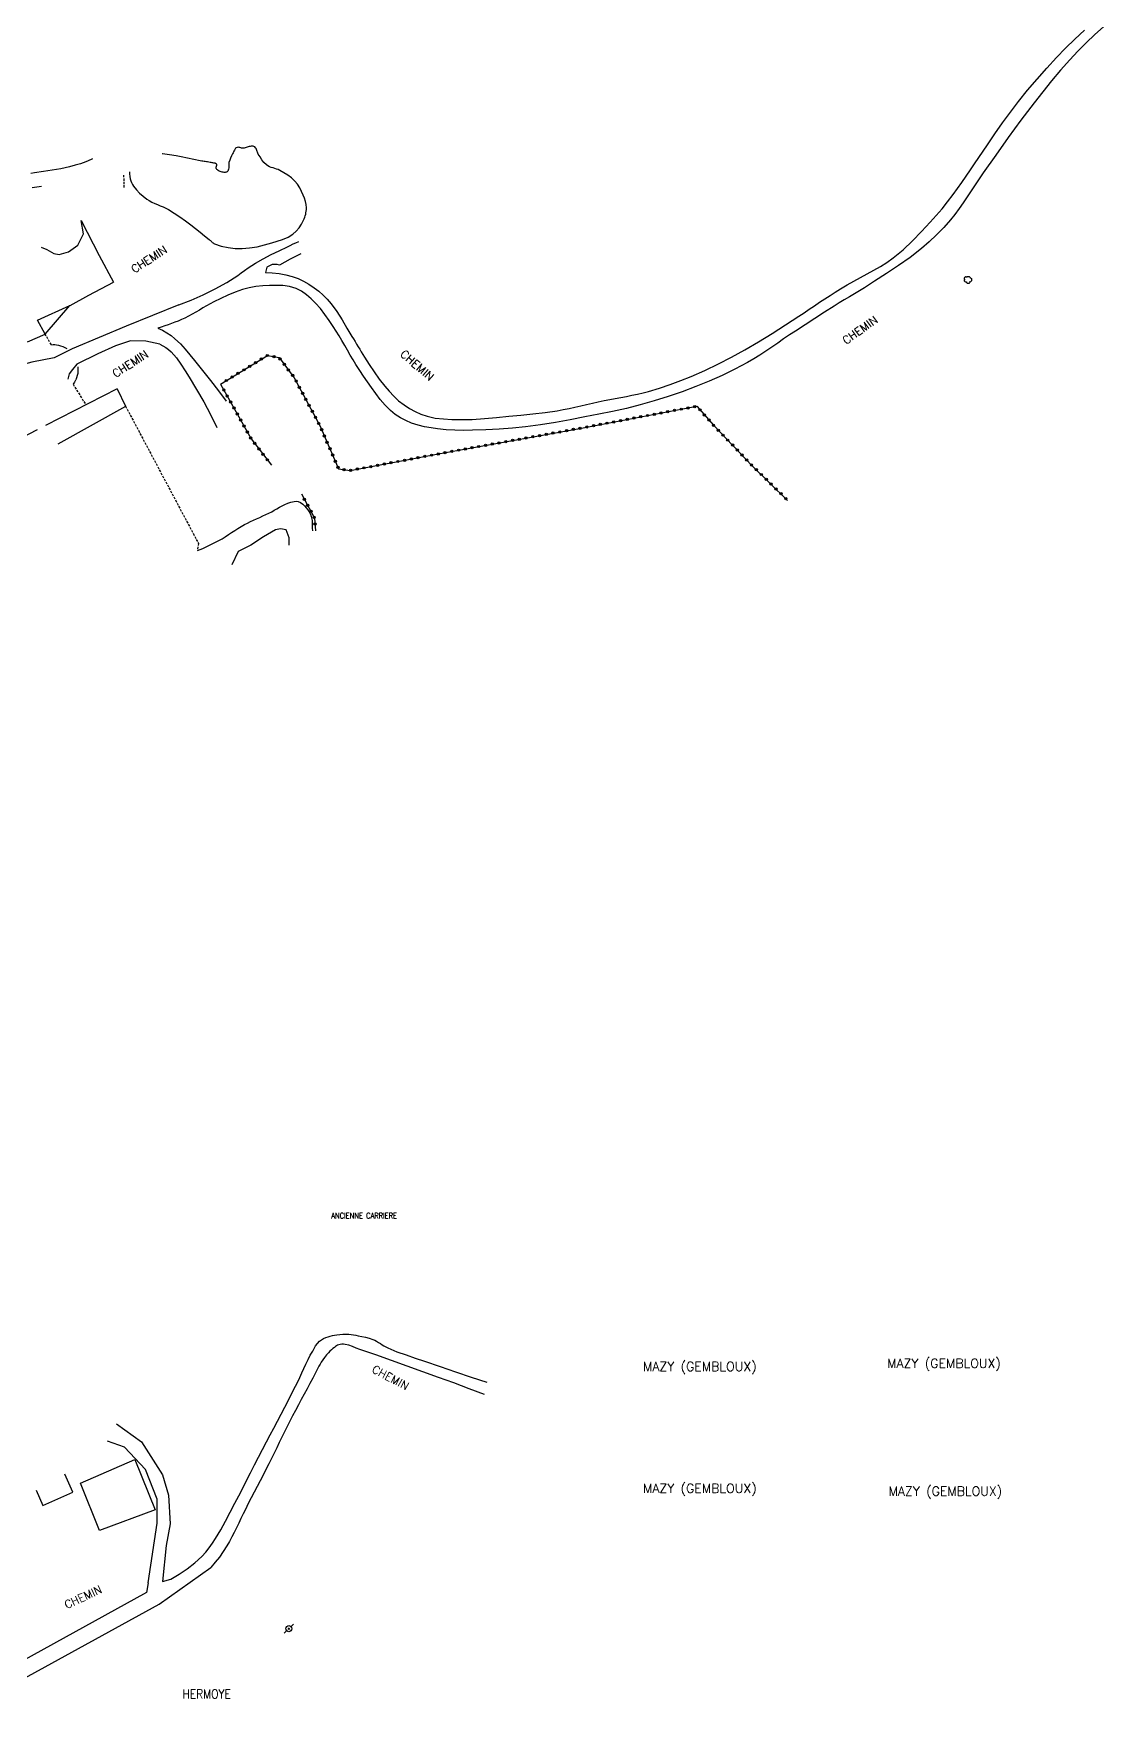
# Model space of a CAD drawing. Header units: millimetres. Extents: x 173000 to 174000, y 133000 to 134001.
# Drawn here: x 173327.4 to 173561.3, y 133188.7 to 133554.7 of the extents above; entities that cross this region are included whole.
import ezdxf
from ezdxf.enums import TextEntityAlignment as Align

# ---------------------------------------------------------------- set-up
doc = ezdxf.new("R2010")
doc.units = ezdxf.units.MM
doc.linetypes.add('DASHED', pattern=[0.75, 0.5, -0.25])
doc.layers.get('0').update_dxf_attribs({"linetype": 'CONTINUOUS'})
for name, color, linetype in [('W0017', 7, 'CONTINUOUS'), ('W0071', 7, 'CONTINUOUS'), ('W0104', 1, 'CONTINUOUS'), ('W0112', 1, 'DASHED'), ('W0300', 7, 'CONTINUOUS'), ('W0323', 7, 'CONTINUOUS'), ('W0473', 7, 'CONTINUOUS'), ('W0510', 5, 'CONTINUOUS'), ('W0515', 5, 'CONTINUOUS'), ('W0980', 7, 'CONTINUOUS'), ('W0981', 7, 'CONTINUOUS'), ('W0984', 7, 'CONTINUOUS'), ('W0989', 7, 'CONTINUOUS')]:
    doc.layers.add(name, color=color, linetype=linetype)
doc.styles.get("Standard").update_dxf_attribs({"font": 'romans.shx', "width": 0.85})

# ---------------------------------------------------------------- blocks, each defined once
blk = doc.blocks.new('T300')
for p, q in [((-0.8, 0.51), (-0.86, 0.34)), ((-0.86, 0.34), (-0.86, 0.17)), ((-0.86, 0.17), (-0.74, 0.06)), ((-0.69, 0.63), (-0.8, 0.51)), ((-0.8, -0.06), (-0.74, 0.06)), ((-0.74, 0.06), (-0.69, 0.11)), ((-0.57, 0.69), (-0.69, 0.63)), ((-0.46, 0.69), (-0.57, 0.69)), ((-0.29, 0.63), (-0.46, 0.69)), ((-0.29, 0.63), (-0.17, 0.74)), ((-0.23, 0.57), (-0.29, 0.63)), ((-0.17, 0.74), (-0.06, 0.8)), ((-0.06, 0.8), (0.06, 0.8)), ((0.06, 0.8), (0.23, 0.74)), ((0.23, 0.74), (0.34, 0.63)), ((0.34, 0.63), (0.4, 0.51)), ((0.46, 0.46), (0.34, 0.46)), ((0.4, 0.51), (0.4, 0.46)), ((0.57, 0.4), (0.46, 0.46)), ((0.57, 0.4), (0.69, 0.29)), ((0.69, 0.29), (0.74, 0.17)), ((0.74, 0.06), (0.69, -0.17)), ((0.74, 0.17), (0.74, 0.06)), ((-0.8, -0.17), (-0.8, -0.06)), ((-0.8, -0.23), (-0.8, -0.17)), ((-0.74, -0.34), (-0.8, -0.23)), ((-0.69, -0.4), (-0.74, -0.34)), ((-0.51, -0.46), (-0.69, -0.4)), ((-0.4, -0.46), (-0.51, -0.46)), ((-0.4, -0.46), (-0.34, -0.46)), ((-0.34, -0.46), (-0.34, -0.4)), ((-0.34, -0.51), (-0.34, -0.46)), ((-0.29, -0.63), (-0.34, -0.51)), ((-0.17, -0.74), (-0.29, -0.63)), ((-0.06, -0.8), (-0.17, -0.74)), ((0.06, -0.8), (-0.06, -0.8)), ((0.17, -0.74), (0.06, -0.8)), ((0.23, -0.69), (0.17, -0.74)), ((0.29, -0.46), (0.23, -0.46)), ((0.29, -0.63), (0.23, -0.69)), ((0.46, -0.4), (0.29, -0.46)), ((0.34, -0.51), (0.29, -0.63)), ((0.34, -0.51), (0.34, -0.46)), ((0.57, -0.34), (0.46, -0.4)), ((0.63, -0.29), (0.57, -0.34)), ((0.69, -0.17), (0.63, -0.29))]:
    blk.add_line(p, q)
blk = doc.blocks.new('T473')
for p, q in [((-0.166667, 0.166667), (0.166667, -0.166667)), ((-0.166667, -0.166667), (0.166667, 0.166667)), ((0.500001, 0.500001), (1.000002, 1.000002)), ((-1.000002, -1.000002), (-0.500001, -0.500001))]:
    blk.add_line(p, q)
blk.add_ellipse((0, 0), major_axis=(0.471405, 0.471405), ratio=1, start_param=5.4977871438, end_param=11.780972451)
blk = doc.blocks.new('t323o')
at = {"color": 0, "linetype": 'Continuous'}
for radius in [0.25, 0.15]:
    blk.add_circle((0, 0), radius, dxfattribs=at)

msp = doc.modelspace()

# ---------------------------------------------------------------- linework, layer by layer
at = {"layer": 'W0017'}
for points in [[(173359.14, 133495.37), (173347.65, 133490.72), (173335.85, 133485.79), (173331.92, 133483.82), (173327.02, 133482.85), (173319.84, 133480.93), (173313.95, 133478.07), (173311.48, 133478.24), (173308.23, 133480.69), (173302.21, 133485.09), (173297.72, 133488.27)], [(173355, 133486.79), (173351.94, 133487.48), (173348.58, 133487.55), (173345.26, 133486.4), (173341.45, 133484.64), (173336.87, 133482.41), (173335.87, 133481.24), (173335.19, 133480.3), (173334.89, 133479.16)], [(173363.19, 133441.64), (173364.39, 133442.14), (173365.57, 133442.68), (173366.74, 133443.25), (173367.88, 133443.85), (173368.6, 133444.26), (173369.3, 133444.69), (173369.99, 133445.14), (173370.68, 133445.59), (173371.36, 133446.05), (173372.05, 133446.5), (173372.75, 133446.93), (173373.47, 133447.33), (173374.13, 133447.68), (173374.79, 133448.01), (173375.47, 133448.32), (173376.14, 133448.62), (173376.82, 133448.92), (173377.5, 133449.23), (173378.18, 133449.53), (173378.85, 133449.85), (173379.44, 133450.15), (173380.01, 133450.47), (173380.59, 133450.8), (173381.16, 133451.13), (173381.75, 133451.45), (173382.34, 133451.75), (173382.96, 133452.01), (173383.6, 133452.22), (173383.98, 133452.33), (173384.39, 133452.41), (173384.81, 133452.44), (173385.23, 133452.38), (173385.75, 133452.16), (173386.22, 133451.83), (173386.62, 133451.44), (173386.99, 133451.03), (173387.34, 133450.59), (173387.64, 133450.12), (173387.89, 133449.61), (173388.08, 133449.08), (173388.26, 133448.26), (173388.31, 133447.41), (173388.32, 133446.57), (173388.33, 133445.96)], [(173383.28, 133442.83), (173383.27, 133444.46), (173382.62, 133446.17), (173381.38, 133446.42), (173380.25, 133446.18), (173377.67, 133444.7), (173374.87, 133442.81), (173372.14, 133441.45), (173370.7, 133438.54)], [(173345.48, 133250.74), (173350.96, 133246.78), (173355.54, 133239.61), (173356.87, 133235.1), (173357.27, 133228.83), (173356.39, 133224.11), (173355.58, 133216.29)], [(173352.45, 133215.98), (173354.4, 133228.98), (173354.43, 133234.24), (173351.85, 133240.75), (173347.27, 133245.6), (173343.51, 133246.97)], [(173352.45, 133215.98), (173352.04, 133213.87)]]:
    msp.add_lwpolyline(points, dxfattribs=at)
at = {"layer": 'W0071'}
for points in [[(173561.3, 133556.2), (173559.39, 133554.46), (173557.52, 133552.68), (173555.7, 133550.84), (173553.92, 133548.96), (173551.89, 133546.68), (173549.92, 133544.33), (173548, 133541.95), (173546.11, 133539.55), (173543.25, 133535.77), (173540.47, 133531.94), (173537.72, 133528.09), (173534.98, 133524.23), (173534.09, 133522.94), (173533.22, 133521.64), (173532.37, 133520.33), (173531.51, 133519.02), (173530.64, 133517.71), (173529.74, 133516.43), (173528.81, 133515.17), (173527.82, 133513.94), (173526.35, 133512.28), (173524.8, 133510.68), (173523.18, 133509.15), (173521.5, 133507.69), (173519.04, 133505.76), (173516.48, 133503.96), (173513.87, 133502.23), (173511.26, 133500.53), (173510.17, 133499.82), (173509.07, 133499.14), (173507.96, 133498.46), (173506.85, 133497.8), (173505.74, 133497.13), (173504.63, 133496.47), (173503.52, 133495.79), (173502.42, 133495.11), (173500.29, 133493.76), (173498.18, 133492.4), (173496.07, 133491.03), (173493.96, 133489.66), (173492.65, 133488.8), (173491.35, 133487.92), (173490.06, 133487.04), (173488.77, 133486.15), (173487.47, 133485.28), (173486.15, 133484.42), (173484.82, 133483.6), (173483.46, 133482.81), (173480.71, 133481.34), (173477.9, 133479.97), (173475.06, 133478.7), (173472.18, 133477.5), (173469.17, 133476.37), (173466.13, 133475.33), (173463.06, 133474.37), (173459.97, 133473.49), (173456.98, 133472.74), (173453.97, 133472.08), (173450.95, 133471.47), (173447.92, 133470.89), (173444.7, 133470.28), (173441.46, 133469.69), (173438.22, 133469.17), (173434.96, 133468.74), (173432.06, 133468.43), (173429.15, 133468.2), (173426.23, 133468.04), (173423.32, 133467.96), (173421.41, 133467.94), (173419.51, 133467.97), (173417.61, 133468.07), (173415.71, 133468.26), (173414.27, 133468.46), (173412.84, 133468.71), (173411.43, 133469.05), (173410.04, 133469.52), (173408.8, 133470.07), (173407.6, 133470.7), (173406.46, 133471.44), (173405.39, 133472.28), (173404.22, 133473.42), (173403.18, 133474.68), (173402.22, 133475.99), (173401.27, 133477.29), (173400.38, 133478.53), (173399.52, 133479.78), (173398.69, 133481.05), (173397.87, 133482.33), (173397.23, 133483.36), (173396.61, 133484.41), (173396.01, 133485.46), (173395.41, 133486.51), (173394.81, 133487.57), (173394.2, 133488.61), (173393.56, 133489.64), (173392.9, 133490.66), (173392, 133491.99), (173391.09, 133493.31), (173390.1, 133494.59), (173389.02, 133495.78), (173388.07, 133496.7), (173387.07, 133497.58), (173385.98, 133498.36), (173384.77, 133498.96), (173383.36, 133499.39), (173381.89, 133499.6), (173380.43, 133499.65), (173378.98, 133499.64), (173377.49, 133499.56), (173376, 133499.38), (173374.53, 133499.1), (173373.08, 133498.73), (173371.45, 133498.19), (173369.86, 133497.52), (173368.31, 133496.78), (173366.77, 133496.02), (173365.97, 133495.6), (173365.18, 133495.16), (173364.4, 133494.7), (173363.63, 133494.24), (173362.85, 133493.77), (173362.07, 133493.32), (173361.27, 133492.88), (173360.47, 133492.47), (173359.75, 133492.15), (173359.03, 133491.85), (173358.3, 133491.57), (173357.56, 133491.3), (173356.81, 133491.03), (173356.06, 133490.78), (173355.3, 133490.54), (173354.53, 133490.32)], [(173385.83, 133506.57), (173384.65, 133505.96), (173383.47, 133505.34), (173382.29, 133504.71), (173381.12, 133504.09), (173380.61, 133504.18), (173379.52, 133504.22), (173378.4, 133503.6), (173378.11, 133502.47), (173378.11, 133502.47), (173378.11, 133502.47), (173378.11, 133502.47), (173378.12, 133502.47), (173378.12, 133502.47), (173378.12, 133502.47), (173378.12, 133502.47), (173378.12, 133502.47), (173379.58, 133502.36), (173381.05, 133502.22), (173382.51, 133501.98), (173383.94, 133501.61), (173385.2, 133501.14), (173386.42, 133500.56), (173387.58, 133499.89), (173388.7, 133499.14), (173389.72, 133498.36), (173390.67, 133497.51), (173391.57, 133496.61), (173392.41, 133495.64), (173393.68, 133493.94), (173394.82, 133492.14), (173395.88, 133490.31), (173396.97, 133488.5), (173397.32, 133487.94), (173397.66, 133487.37), (173398, 133486.8), (173398.34, 133486.23), (173398.68, 133485.66), (173399.02, 133485.09), (173399.37, 133484.52), (173399.73, 133483.96), (173400.77, 133482.34), (173401.83, 133480.72), (173402.93, 133479.13), (173404.14, 133477.61), (173405.1, 133476.5), (173406.12, 133475.43), (173407.2, 133474.43), (173408.37, 133473.52), (173409.55, 133472.75), (173410.78, 133472.07), (173412.07, 133471.5), (173413.4, 133471.04), (173415.18, 133470.64), (173416.98, 133470.43), (173418.79, 133470.33), (173420.59, 133470.29), (173423.27, 133470.33), (173425.94, 133470.51), (173428.6, 133470.77), (173431.25, 133471.03), (173433.91, 133471.28), (173436.56, 133471.54), (173439.21, 133471.85), (173441.86, 133472.24), (173443.15, 133472.47), (173444.44, 133472.72), (173445.72, 133472.99), (173447.01, 133473.28), (173448.29, 133473.58), (173449.56, 133473.87), (173450.84, 133474.16), (173452.13, 133474.44), (173453.34, 133474.68), (173454.55, 133474.92), (173455.77, 133475.14), (173456.99, 133475.37), (173458.2, 133475.61), (173459.41, 133475.87), (173460.62, 133476.15), (173461.82, 133476.46), (173464.19, 133477.17), (173466.54, 133477.95), (173468.87, 133478.81), (173471.16, 133479.73), (173474.15, 133481.05), (173477.1, 133482.46), (173480, 133483.96), (173482.87, 133485.52), (173485.88, 133487.28), (173488.83, 133489.13), (173491.76, 133491.04), (173494.68, 133492.93), (173495.82, 133493.67), (173496.96, 133494.42), (173498.1, 133495.18), (173499.23, 133495.94), (173500.36, 133496.7), (173501.5, 133497.45), (173502.65, 133498.19), (173503.8, 133498.92), (173505.23, 133499.77), (173506.69, 133500.58), (173508.15, 133501.37), (173509.62, 133502.15), (173511.09, 133502.95), (173512.53, 133503.79), (173513.95, 133504.68), (173515.31, 133505.65), (173517.49, 133507.44), (173519.55, 133509.37), (173521.51, 133511.39), (173523.43, 133513.44), (173524.73, 133514.9), (173525.99, 133516.4), (173527.2, 133517.93), (173528.39, 133519.48), (173529.37, 133520.81), (173530.33, 133522.15), (173531.27, 133523.51), (173532.2, 133524.88), (173533.12, 133526.25), (173534.04, 133527.62), (173534.97, 133528.99), (173535.91, 133530.35), (173537.57, 133532.75), (173539.23, 133535.16), (173540.93, 133537.55), (173542.69, 133539.88), (173544.69, 133542.34), (173546.76, 133544.76), (173548.87, 133547.13), (173551.04, 133549.45), (173553.02, 133551.49), (173555.05, 133553.49), (173557.12, 133555.44)], [(173359.16, 133495.37), (173361.85, 133496.44), (173364.49, 133497.61), (173367.09, 133498.88), (173369.64, 133500.26), (173370.45, 133500.75), (173371.23, 133501.27), (173372.01, 133501.81), (173372.77, 133502.36), (173373.53, 133502.92), (173374.29, 133503.47), (173375.07, 133503.99), (173375.88, 133504.49), (173377.59, 133505.46), (173379.34, 133506.36), (173381.11, 133507.23), (173382.88, 133508.1), (173383.49, 133508.39), (173384.1, 133508.69), (173384.72, 133508.97), (173385.34, 133509.25)], [(173354.53, 133490.32), (173355.54, 133489.84), (173356.5, 133489.29), (173357.43, 133488.67), (173358.3, 133487.98), (173359.47, 133486.88), (173360.53, 133485.68), (173361.53, 133484.44), (173362.53, 133483.21), (173364.32, 133481.03), (173366.07, 133478.82), (173367.78, 133476.58), (173369.46, 133474.31)], [(173355, 133486.79), (173355.67, 133486.45), (173356.31, 133486.06), (173356.91, 133485.61), (173357.47, 133485.11), (173358.61, 133483.83), (173359.6, 133482.43), (173360.51, 133480.99), (173361.39, 133479.55), (173363.03, 133476.88), (173364.58, 133474.16), (173366.07, 133471.4), (173367.48, 133468.6)], [(173357.4, 133216.8), (173359.22, 133217.86), (173360.96, 133219.04), (173362.61, 133220.34), (173364.16, 133221.76), (173365.01, 133222.66), (173365.78, 133223.63), (173366.5, 133224.64), (173367.19, 133225.67), (173368.32, 133227.54), (173369.36, 133229.46), (173370.35, 133231.41), (173371.35, 133233.35), (173372.23, 133235.02), (173373.11, 133236.7), (173373.97, 133238.37), (173374.84, 133240.05), (173375.7, 133241.73), (173376.56, 133243.41), (173377.43, 133245.09), (173378.3, 133246.76), (173379.09, 133248.29), (173379.89, 133249.81), (173380.69, 133251.33), (173381.49, 133252.86), (173382.29, 133254.38), (173383.09, 133255.91), (173383.88, 133257.44), (173384.66, 133258.97), (173385.13, 133259.93), (173385.58, 133260.89), (173386.02, 133261.86), (173386.46, 133262.83), (173386.91, 133263.8), (173387.38, 133264.76), (173387.87, 133265.71), (173388.4, 133266.64), (173388.72, 133267.2), (173389.05, 133267.76), (173389.43, 133268.29), (173389.89, 133268.77), (173390.31, 133269.09), (173390.78, 133269.36), (173391.27, 133269.58), (173391.76, 133269.78), (173392.23, 133269.93), (173392.71, 133270.05), (173393.19, 133270.14), (173393.67, 133270.22), (173394.32, 133270.29), (173394.97, 133270.33), (173395.62, 133270.34), (173396.27, 133270.32), (173396.8, 133270.27), (173397.31, 133270.19), (173397.83, 133270.09), (173398.34, 133269.98), (173399.15, 133269.83), (173399.95, 133269.66), (173400.76, 133269.46), (173401.54, 133269.19), (173401.97, 133269), (173402.39, 133268.78), (173402.8, 133268.53), (173403.2, 133268.28), (173403.59, 133268.02), (173403.99, 133267.77), (173404.4, 133267.54), (173404.83, 133267.32), (173406.8, 133266.5), (173408.81, 133265.78), (173410.84, 133265.11), (173412.86, 133264.42), (173416.25, 133263.25), (173419.64, 133262.09), (173423.04, 133260.95), (173426.45, 133259.83)], [(173425.98, 133257.16), (173422.62, 133258.41), (173419.25, 133259.66), (173415.89, 133260.89), (173412.51, 133262.12), (173409.07, 133263.35), (173405.63, 133264.57), (173402.18, 133265.78), (173398.72, 133266.98), (173397.93, 133267.29), (173397.13, 133267.61), (173396.31, 133267.9), (173395.47, 133268.08), (173395.13, 133268.12), (173394.78, 133268.12), (173394.44, 133268.08), (173394.11, 133268), (173393.85, 133267.9), (173393.61, 133267.76), (173393.39, 133267.61), (173393.18, 133267.45), (173392.83, 133267.18), (173392.5, 133266.89), (173392.18, 133266.59), (173391.88, 133266.27), (173391.44, 133265.78), (173391.02, 133265.26), (173390.63, 133264.73), (173390.26, 133264.18), (173390.01, 133263.77), (173389.77, 133263.35), (173389.54, 133262.92), (173389.32, 133262.49), (173389.1, 133262.05), (173388.88, 133261.62), (173388.67, 133261.18), (173388.44, 133260.75), (173387.81, 133259.57), (173387.18, 133258.4), (173386.54, 133257.22), (173385.91, 133256.04), (173385.27, 133254.86), (173384.64, 133253.68), (173384.02, 133252.5), (173383.41, 133251.31), (173382.82, 133250.15), (173382.24, 133248.99), (173381.67, 133247.82), (173381.1, 133246.65), (173380.54, 133245.48), (173379.97, 133244.32), (173379.4, 133243.15), (173378.82, 133241.99), (173378.18, 133240.74), (173377.55, 133239.49), (173376.91, 133238.25), (173376.26, 133237.01), (173375.62, 133235.76), (173374.97, 133234.52), (173374.33, 133233.28), (173373.69, 133232.03), (173373.19, 133231.03), (173372.71, 133230.02), (173372.23, 133229.01), (173371.75, 133227.99), (173371.26, 133226.99), (173370.76, 133225.99), (173370.22, 133225), (173369.65, 133224.04), (173368.85, 133222.8), (173368, 133221.61), (173367.1, 133220.45), (173366.15, 133219.33)], [(173354.87, 133211.32), (173366.15, 133219.33)], [(173355.58, 133216.29), (173357.4, 133216.8)], [(173313.68, 133188.7), (173354.87, 133211.32)], [(173352.04, 133213.87), (173322.65, 133197.57)]]:
    msp.add_lwpolyline(points, dxfattribs=at)
at = {"layer": 'W0104'}
for points in [[(173337.8, 133513.8), (173341.7, 133506.16)], [(173341.7, 133506.16), (173344.85, 133500.34)], [(173329.95, 133489), (173335.33, 133495.22)], [(173326.07, 133487.3), (173329.95, 133489)], [(173345.64, 133477.05), (173329.99, 133468.97)], [(173345.64, 133477.05), (173347.48, 133473.25)], [(173332.77, 133465.02), (173347.52, 133473.26)], [(173328.17, 133468.04), (173322.42, 133465.07), (173290.18, 133448.22), (173297.77, 133434), (173297.45, 133433.7), (173301.93, 133425.12)], [(173335.93, 133235.78), (173334.19, 133239.72)], [(173327.98, 133236.22), (173329.44, 133232.91), (173335.93, 133235.78)]]:
    msp.add_lwpolyline(points, dxfattribs=at)
msp.add_lwpolyline([(173349.52, 133242.91), (173354, 133231.9), (173341.76, 133227.4), (173337.62, 133237.79)], close=True, dxfattribs=at)
at = {"layer": 'W0112'}
for points in [[(173347.21, 133521.02), (173347.13, 133523.8)], [(173331.27, 133486.67), (173329.95, 133489)], [(173331.27, 133486.67), (173331.66, 133486.69), (173332.04, 133486.68), (173332.42, 133486.65), (173332.8, 133486.58), (173333.29, 133486.45), (173333.76, 133486.28), (173334.23, 133486.08), (173334.67, 133485.84)], [(173337.03, 133481.84), (173337.09, 133481.36), (173337.09, 133480.88), (173337.04, 133480.4), (173336.95, 133479.92), (173336.79, 133479.42), (173336.58, 133478.93), (173336.32, 133478.47), (173336.02, 133478.04)], [(173336.01, 133478.04), (173338.83, 133473.5)], [(173347.48, 133473.25), (173363.43, 133443.23), (173363.19, 133441.64)]]:
    msp.add_lwpolyline(points, dxfattribs=at)
at = {"layer": 'W0323'}
for points in [[(173368.24, 133478.06), (173378.53, 133484.34), (173381.06, 133483.85), (173384.38, 133479.46), (173390.05, 133468.83), (173394.08, 133459.51), (173396.58, 133459.17), (173417.08, 133463.03), (173446.35, 133468.31), (173472.35, 133473.22), (173476.01, 133469.08), (173484.51, 133460.21), (173492.24, 133452.64)], [(173368.25, 133478.06), (173374.97, 133466.11), (173379.37, 133460.3)], [(173385.96, 133454.07), (173388.83, 133448.74), (173389.03, 133445.95)]]:
    msp.add_lwpolyline(points, dxfattribs=at)
at = {"layer": 'W0510'}
for points in [[(173340.23, 133527.34), (173339.97, 133527.19), (173338.83, 133526.67), (173337.66, 133526.25), (173336.46, 133525.89), (173335.26, 133525.57), (173333.36, 133525.15), (173331.44, 133524.81), (173329.52, 133524.53), (173327.6, 133524.25), (173326.76, 133524.13)], [(173327.07, 133521.04), (173328.11, 133521.2), (173329.15, 133521.36)]]:
    msp.add_lwpolyline(points, dxfattribs=at)
at = {"layer": 'W0515'}
for points in [[(173348.33, 133524.46), (173348.34, 133524), (173348.41, 133523.47), (173348.53, 133522.95), (173348.65, 133522.52), (173348.81, 133522.1), (173349.01, 133521.7), (173349.25, 133521.32), (173349.87, 133520.53), (173350.56, 133519.8), (173351.32, 133519.13), (173352.12, 133518.52), (173352.68, 133518.17), (173353.26, 133517.85), (173353.86, 133517.57), (173354.47, 133517.31), (173355.08, 133517.06), (173355.68, 133516.8), (173356.28, 133516.53), (173356.86, 133516.21), (173358.13, 133515.44), (173359.36, 133514.62), (173360.58, 133513.76), (173361.77, 133512.89), (173362.79, 133512.11), (173363.79, 133511.3), (173364.78, 133510.49), (173365.77, 133509.67), (173365.91, 133509.55), (173366.05, 133509.43), (173366.18, 133509.3), (173366.32, 133509.17), (173366.46, 133509.04), (173366.61, 133508.92), (173366.76, 133508.82), (173366.93, 133508.73), (173368.39, 133508.2), (173369.9, 133507.89), (173371.43, 133507.74), (173372.96, 133507.71), (173374.62, 133507.82), (173376.25, 133508.1), (173377.85, 133508.49), (173379.44, 133508.94), (173380.63, 133509.29), (173381.83, 133509.67), (173383.01, 133510.16), (173384.09, 133510.84), (173384.82, 133511.48), (173385.44, 133512.22), (173385.97, 133513.02), (173386.42, 133513.87), (173386.56, 133514.19), (173386.68, 133514.52), (173386.79, 133514.85), (173386.87, 133515.19), (173386.94, 133515.54), (173386.99, 133515.88), (173387.02, 133516.23), (173387.02, 133516.58), (173386.96, 133517.3), (173386.8, 133518.01), (173386.58, 133518.69), (173386.32, 133519.36), (173385.97, 133520.17), (173385.56, 133520.97), (173385.08, 133521.74), (173384.51, 133522.44), (173383.77, 133523.14), (173382.95, 133523.75), (173382.08, 133524.28), (173381.2, 133524.78), (173380.85, 133524.95), (173380.48, 133525.08), (173380.1, 133525.2), (173379.73, 133525.31), (173379.35, 133525.43), (173378.97, 133525.57), (173378.61, 133525.75), (173378.28, 133525.97), (173377.73, 133526.49), (173377.28, 133527.09), (173376.89, 133527.72), (173376.52, 133528.35), (173376.42, 133528.55), (173376.34, 133528.75), (173376.28, 133528.95), (173376.22, 133529.15), (173376.15, 133529.36), (173376.05, 133529.57), (173375.92, 133529.75), (173375.75, 133529.91), (173375.57, 133530.01), (173375.36, 133530.06), (173375.16, 133530.07), (173374.97, 133530.07), (173374.74, 133530.04), (173374.52, 133529.99), (173374.3, 133529.93), (173374.09, 133529.85), (173373.88, 133529.77), (173373.67, 133529.7), (173373.45, 133529.65), (173373.23, 133529.61), (173373.03, 133529.62), (173372.85, 133529.65), (173372.67, 133529.71), (173372.49, 133529.76), (173372.3, 133529.8), (173372.1, 133529.83), (173371.89, 133529.82), (173371.69, 133529.75), (173371.55, 133529.64), (173371.45, 133529.49), (173371.38, 133529.33), (173371.31, 133529.19), (173371.2, 133528.99), (173371.09, 133528.8), (173370.99, 133528.6), (173370.89, 133528.39), (173370.67, 133527.93), (173370.46, 133527.47), (173370.26, 133526.99), (173370.1, 133526.51), (173370.06, 133526.27), (173370.05, 133526.03), (173370.05, 133525.79), (173370.06, 133525.56), (173370.05, 133525.31), (173370.02, 133525.05), (173369.94, 133524.81), (173369.82, 133524.58), (173369.7, 133524.47), (173369.56, 133524.4), (173369.42, 133524.36), (173369.27, 133524.33), (173369.05, 133524.33), (173368.84, 133524.37), (173368.63, 133524.43), (173368.43, 133524.49), (173368.21, 133524.56), (173367.99, 133524.64), (173367.77, 133524.74), (173367.58, 133524.88), (173367.48, 133524.98), (173367.39, 133525.09), (173367.32, 133525.22), (173367.29, 133525.36), (173367.28, 133525.43), (173367.3, 133525.5), (173367.32, 133525.57), (173367.35, 133525.63), (173367.38, 133525.69), (173367.4, 133525.75), (173367.42, 133525.82), (173367.43, 133525.89), (173367.43, 133525.98), (173367.42, 133526.06), (173367.4, 133526.15), (173367.34, 133526.23), (173367.26, 133526.29), (173367.15, 133526.32), (173367.05, 133526.33), (173366.96, 133526.34), (173366.77, 133526.39), (173366.59, 133526.43), (173366.4, 133526.46), (173366.21, 133526.5), (173365.96, 133526.54), (173365.7, 133526.58), (173365.44, 133526.62), (173365.19, 133526.66), (173364.93, 133526.7), (173364.67, 133526.73), (173364.41, 133526.77), (173364.16, 133526.82), (173363.46, 133526.95), (173362.76, 133527.09), (173362.07, 133527.24), (173361.38, 133527.4), (173360.68, 133527.55), (173359.98, 133527.69), (173359.29, 133527.82), (173358.58, 133527.93), (173357.09, 133528.16), (173355.58, 133528.37), (173355.53, 133528.38)], [(173329.07, 133508.01), (173330.29, 133507.48), (173331.79, 133506.63), (173332.98, 133506.37), (173335.05, 133507), (173337.06, 133508.42), (173338.28, 133510.91), (173337.8, 133513.8)], [(173335.36, 133495.23), (173339.48, 133497.53), (173344.85, 133500.34)], [(173329.95, 133489), (173328.23, 133492.01), (173335.33, 133495.22)]]:
    msp.add_lwpolyline(points, dxfattribs=at)

# ---------------------------------------------------------------- block references
at = {"layer": 'W0300'}
msp.add_blockref('T300', (173531.72, 133500.82), dxfattribs=at)
at = {"layer": 'W0323'}
for p, rotation in [((173373.36, 133481.18), 31.41425365488156), ((173374.64, 133481.97), 31.41425365488156), ((173375.92, 133482.75), 31.41425365488156), ((173377.2, 133483.53), 31.41425365488156), ((173378.48, 133484.31), 31.41425365488156), ((173379.94, 133484.07), 348.9825017374448), ((173381.28, 133483.56), 307.1675516006274), ((173382.18, 133482.37), 307.1675516006274), ((173383.09, 133481.17), 307.1675516006274), ((173369.52, 133478.84), 31.41425365488156), ((173370.8, 133479.62), 31.41425365488156), ((173372.08, 133480.4), 31.41425365488156), ((173384, 133479.98), 307.1675516006274), ((173384.79, 133478.71), 298.0685712837982), ((173385.49, 133477.38), 298.0685712837982), ((173368.98, 133476.75), 299.3768747468099), ((173369.71, 133475.45), 299.3768747468099), ((173370.45, 133474.14), 299.3768747468099), ((173386.2, 133476.06), 298.0685712837982), ((173386.9, 133474.74), 298.0685712837982), ((173371.19, 133472.83), 299.3768747468099), ((173371.92, 133471.53), 299.3768747468099), ((173372.66, 133470.22), 299.3768747468099), ((173387.61, 133473.41), 298.0685712837982), ((173388.32, 133472.09), 298.0685712837982), ((173389.02, 133470.77), 298.0685712837982), ((173455.71, 133470.08), 10.68776299623266), ((173457.18, 133470.36), 10.68776299623266), ((173458.65, 133470.63), 10.68776299623266), ((173460.13, 133470.91), 10.68776299623266), ((173461.6, 133471.19), 10.68776299623266), ((173463.08, 133471.47), 10.68776299623266), ((173464.55, 133471.75), 10.68776299623266), ((173466.02, 133472.02), 10.68776299623266), ((173467.5, 133472.3), 10.68776299623266), ((173468.97, 133472.58), 10.68776299623266), ((173470.45, 133472.86), 10.68776299623266), ((173471.92, 133473.14), 10.68776299623266), ((173473.05, 133472.43), 311.4433230052299), ((173474.05, 133471.3), 311.4433230052299), ((173475.04, 133470.18), 311.4433230052299), ((173373.39, 133468.91), 299.3768747468099), ((173374.13, 133467.6), 299.3768747468099), ((173374.87, 133466.3), 299.3768747468099), ((173389.73, 133469.44), 298.0685712837982), ((173390.37, 133468.09), 293.3363774711759), ((173390.97, 133466.71), 293.3363774711759), ((173435.05, 133466.27), 10.22421957937035), ((173436.53, 133466.54), 10.22421957937035), ((173438.01, 133466.81), 10.22421957937035), ((173439.48, 133467.07), 10.22421957937035), ((173440.96, 133467.34), 10.22421957937035), ((173442.43, 133467.61), 10.22421957937035), ((173443.91, 133467.87), 10.22421957937035), ((173445.39, 133468.14), 10.22421957937035), ((173446.86, 133468.41), 10.68776299623266), ((173448.34, 133468.69), 10.68776299623266), ((173449.81, 133468.96), 10.68776299623266), ((173451.28, 133469.24), 10.68776299623266), ((173452.76, 133469.52), 10.68776299623266), ((173454.23, 133469.8), 10.68776299623266), ((173476.03, 133469.05), 313.7926320829242), ((173477.07, 133467.97), 313.7926320829242), ((173478.11, 133466.89), 313.7926320829242), ((173375.75, 133465.09), 307.1704412444618), ((173376.65, 133463.89), 307.1704412444618), ((173377.56, 133462.7), 307.1704412444618), ((173391.56, 133465.34), 293.3363774711759), ((173392.16, 133463.96), 293.3363774711759), ((173392.75, 133462.58), 293.3363774711759), ((173414.39, 133462.52), 10.6781916009833), ((173415.87, 133462.8), 10.6781916009833), ((173417.34, 133463.08), 10.22421957937035), ((173418.82, 133463.35), 10.22421957937035), ((173420.29, 133463.61), 10.22421957937035), ((173421.77, 133463.88), 10.22421957937035), ((173423.24, 133464.14), 10.22421957937035), ((173424.72, 133464.41), 10.22421957937035), ((173426.2, 133464.68), 10.22421957937035), ((173427.67, 133464.94), 10.22421957937035), ((173429.15, 133465.21), 10.22421957937035), ((173430.63, 133465.48), 10.22421957937035), ((173432.1, 133465.74), 10.22421957937035), ((173433.58, 133466.01), 10.22421957937035), ((173479.15, 133465.8), 313.7926320829242), ((173480.19, 133464.72), 313.7926320829242), ((173481.22, 133463.64), 313.7926320829242), ((173482.26, 133462.56), 313.7926320829242), ((173378.47, 133461.5), 307.1704412444618), ((173393.34, 133461.2), 293.3363774711759), ((173393.94, 133459.83), 293.3363774711759), ((173395.22, 133459.35), 352.2358562986213), ((173396.7, 133459.19), 10.6781916009833), ((173398.18, 133459.47), 10.6781916009833), ((173399.65, 133459.75), 10.6781916009833), ((173401.12, 133460.02), 10.6781916009833), ((173402.6, 133460.3), 10.6781916009833), ((173404.07, 133460.58), 10.6781916009833), ((173405.55, 133460.86), 10.6781916009833), ((173407.02, 133461.14), 10.6781916009833), ((173408.49, 133461.41), 10.6781916009833), ((173409.97, 133461.69), 10.6781916009833), ((173411.44, 133461.97), 10.6781916009833), ((173412.92, 133462.25), 10.6781916009833), ((173483.3, 133461.47), 313.7926320829242), ((173484.34, 133460.39), 313.7926320829242), ((173485.4, 133459.34), 315.6064363313902), ((173486.48, 133458.29), 315.6064363313902), ((173487.55, 133457.24), 315.6064363313902), ((173488.62, 133456.19), 315.6064363313902), ((173489.69, 133455.14), 315.6064363313902), ((173386.6, 133452.88), 298.2988347863728), ((173387.31, 133451.56), 298.2988347863728), ((173490.76, 133454.09), 315.6064363313902), ((173491.84, 133453.04), 315.6064363313902), ((173388.02, 133450.24), 298.2988347863728), ((173388.73, 133448.92), 298.2988347863728), ((173388.92, 133447.45), 274.1432693793388)]:
    msp.add_blockref('t323o', p, dxfattribs=dict(at, rotation=rotation))
at = {"layer": 'W0473'}
msp.add_blockref('T473', (173383.19, 133205.94), dxfattribs=at)

# ---------------------------------------------------------------- texts
at = {"layer": 'W0980'}
for p in [(173526.42, 133263.82), (173473.04, 133263.13), (173473.04, 133236.48), (173526.72, 133235.87)]:
    msp.add_text('MAZY (GEMBLOUX)', height=2, dxfattribs=at).set_placement(p, align=Align.MIDDLE)
at = {"layer": 'W0981', "insert": (173359.93, 133192.66), "char_height": 2, "attachment_point": 1}
msp.add_mtext('HERMOYE\\P\\P ', dxfattribs=at)
at = {"layer": 'W0984', "insert": (173392.49, 133296.86), "char_height": 1.25, "attachment_point": 1}
msp.add_mtext('ANCIENNE CARRIERE\\P ', dxfattribs=at)
at = {"layer": 'W0989'}
for rotation, p in [(32.9251, (173349.44, 133502.23)), (35.5631, (173505.02, 133486.62)), (32.9251, (173345.35, 133479.4)), (318.8819, (173407.38, 133484.39)), (332.0036, (173401.16, 133262.11)), (24.8362, (173334.63, 133210.25))]:
    msp.add_text('CHEMIN', height=1.75, rotation=rotation, dxfattribs=at).set_placement(p)

doc.saveas('drawing.dxf')
